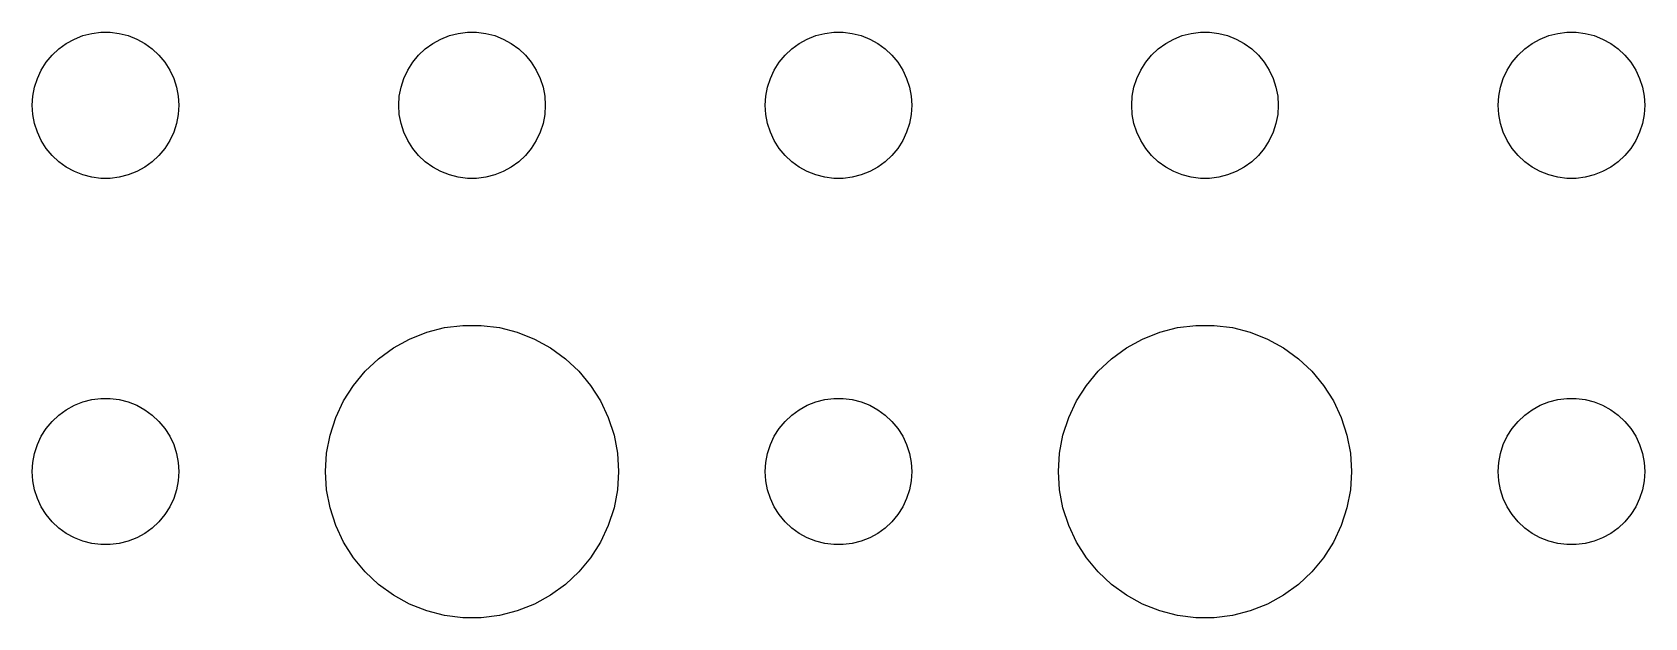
# Model space of a CAD drawing. Header units: metres. Extents: x -134 to 134, y -134 to 134.
# Drawn here: x 28.5 to 61.5, y 64.51 to 76.5 of the extents above; entities that cross this region are included whole.
import ezdxf

# ---------------------------------------------------------------- set-up
doc = ezdxf.new("R2010")
doc.units = ezdxf.units.M

msp = doc.modelspace()

# ---------------------------------------------------------------- linework, layer by layer
for p, q in [((29.0439, 76.1558), (29.1963, 76.2665)), ((29.1963, 76.2665), (29.3613, 76.3572)), ((29.3613, 76.3572), (29.5365, 76.4266)), ((29.5365, 76.4266), (29.7189, 76.4734)), ((29.7189, 76.4734), (29.9058, 76.497)), ((29.9058, 76.497), (30.0942, 76.497)), ((30.0942, 76.497), (30.2811, 76.4734)), ((30.2811, 76.4734), (30.4635, 76.4266)), ((30.4635, 76.4266), (30.6387, 76.3572)), ((30.6387, 76.3572), (30.8037, 76.2665)), ((30.8037, 76.2665), (30.9561, 76.1558)), ((36.5439, 76.1558), (36.6963, 76.2665)), ((36.6963, 76.2665), (36.8613, 76.3572)), ((36.8613, 76.3572), (37.0365, 76.4266)), ((37.0365, 76.4266), (37.2189, 76.4734)), ((37.2189, 76.4734), (37.4058, 76.497)), ((37.4058, 76.497), (37.5942, 76.497)), ((37.5942, 76.497), (37.7811, 76.4734)), ((37.7811, 76.4734), (37.9635, 76.4266)), ((37.9635, 76.4266), (38.1387, 76.3572)), ((38.1387, 76.3572), (38.3037, 76.2665)), ((38.3037, 76.2665), (38.4561, 76.1558)), ((44.0439, 76.1558), (44.1963, 76.2665)), ((44.1963, 76.2665), (44.3613, 76.3572)), ((44.3613, 76.3572), (44.5365, 76.4266)), ((44.5365, 76.4266), (44.7189, 76.4734)), ((44.7189, 76.4734), (44.9058, 76.497)), ((44.9058, 76.497), (45.0942, 76.497)), ((45.0942, 76.497), (45.2811, 76.4734)), ((45.2811, 76.4734), (45.4635, 76.4266)), ((45.4635, 76.4266), (45.6387, 76.3572)), ((45.6387, 76.3572), (45.8037, 76.2665)), ((45.8037, 76.2665), (45.9561, 76.1558)), ((51.5439, 76.1558), (51.6963, 76.2665)), ((51.6963, 76.2665), (51.8613, 76.3572)), ((51.8613, 76.3572), (52.0365, 76.4266)), ((52.0365, 76.4266), (52.2189, 76.4734)), ((52.2189, 76.4734), (52.4058, 76.497)), ((52.4058, 76.497), (52.5942, 76.497)), ((52.5942, 76.497), (52.7811, 76.4734)), ((52.7811, 76.4734), (52.9635, 76.4266)), ((52.9635, 76.4266), (53.1387, 76.3572)), ((53.1387, 76.3572), (53.3037, 76.2665)), ((53.3037, 76.2665), (53.4561, 76.1558)), ((59.0439, 76.1558), (59.1963, 76.2665)), ((59.1963, 76.2665), (59.3613, 76.3572)), ((59.3613, 76.3572), (59.5365, 76.4266)), ((59.5365, 76.4266), (59.7189, 76.4734)), ((59.7189, 76.4734), (59.9058, 76.497)), ((59.9058, 76.497), (60.0942, 76.497)), ((60.0942, 76.497), (60.2811, 76.4734)), ((60.2811, 76.4734), (60.4635, 76.4266)), ((60.4635, 76.4266), (60.6387, 76.3572)), ((60.6387, 76.3572), (60.8037, 76.2665)), ((60.8037, 76.2665), (60.9561, 76.1558)), ((28.7865, 75.8817), (28.9065, 76.0268)), ((28.9065, 76.0268), (29.0439, 76.1558)), ((30.9561, 76.1558), (31.0934, 76.0268)), ((31.0934, 76.0268), (31.2135, 75.8817)), ((36.2865, 75.8817), (36.4065, 76.0268)), ((36.4065, 76.0268), (36.5439, 76.1558)), ((38.4561, 76.1558), (38.5934, 76.0268)), ((38.5934, 76.0268), (38.7135, 75.8817)), ((43.7865, 75.8817), (43.9065, 76.0268)), ((43.9065, 76.0268), (44.0439, 76.1558)), ((45.9561, 76.1558), (46.0934, 76.0268)), ((46.0934, 76.0268), (46.2135, 75.8817)), ((51.2865, 75.8817), (51.4065, 76.0268)), ((51.4065, 76.0268), (51.5439, 76.1558)), ((53.4561, 76.1558), (53.5934, 76.0268)), ((53.5934, 76.0268), (53.7135, 75.8817)), ((58.7865, 75.8817), (58.9065, 76.0268)), ((58.9065, 76.0268), (59.0439, 76.1558)), ((60.9561, 76.1558), (61.0934, 76.0268)), ((61.0934, 76.0268), (61.2135, 75.8817)), ((28.6053, 75.5522), (28.6855, 75.7226)), ((28.6855, 75.7226), (28.7865, 75.8817)), ((31.2135, 75.8817), (31.3145, 75.7226)), ((31.3145, 75.7226), (31.3947, 75.5522)), ((36.1053, 75.5522), (36.1855, 75.7226)), ((36.1855, 75.7226), (36.2865, 75.8817)), ((38.7135, 75.8817), (38.8145, 75.7226)), ((38.8145, 75.7226), (38.8947, 75.5522)), ((43.6053, 75.5522), (43.6855, 75.7226)), ((43.6855, 75.7226), (43.7865, 75.8817)), ((46.2135, 75.8817), (46.3145, 75.7226)), ((46.3145, 75.7226), (46.3947, 75.5522)), ((51.1053, 75.5522), (51.1855, 75.7226)), ((51.1855, 75.7226), (51.2865, 75.8817)), ((53.7135, 75.8817), (53.8145, 75.7226)), ((53.8145, 75.7226), (53.8947, 75.5522)), ((58.6053, 75.5522), (58.6855, 75.7226)), ((58.6855, 75.7226), (58.7865, 75.8817)), ((61.2135, 75.8817), (61.3145, 75.7226)), ((61.3145, 75.7226), (61.3947, 75.5522)), ((28.5118, 75.188), (28.5471, 75.373)), ((28.5471, 75.373), (28.6053, 75.5522)), ((31.3947, 75.5522), (31.4529, 75.373)), ((31.4529, 75.373), (31.4882, 75.188)), ((36.0118, 75.188), (36.0471, 75.373)), ((36.0471, 75.373), (36.1053, 75.5522)), ((38.8947, 75.5522), (38.9529, 75.373)), ((38.9529, 75.373), (38.9882, 75.188)), ((43.5118, 75.188), (43.5471, 75.373)), ((43.5471, 75.373), (43.6053, 75.5522)), ((46.3947, 75.5522), (46.4529, 75.373)), ((46.4529, 75.373), (46.4882, 75.188)), ((51.0118, 75.188), (51.0471, 75.373)), ((51.0471, 75.373), (51.1053, 75.5522)), ((53.8947, 75.5522), (53.9529, 75.373)), ((53.9529, 75.373), (53.9882, 75.188)), ((58.5118, 75.188), (58.5471, 75.373)), ((58.5471, 75.373), (58.6053, 75.5522)), ((61.3947, 75.5522), (61.4529, 75.373)), ((61.4529, 75.373), (61.4882, 75.188)), ((28.5, 75), (28.5118, 75.188)), ((28.5118, 74.812), (28.5, 75)), ((31.4882, 75.188), (31.5, 75)), ((31.5, 75), (31.4882, 74.812)), ((36, 75), (36.0118, 75.188)), ((36.0118, 74.812), (36, 75)), ((38.9882, 75.188), (39, 75)), ((39, 75), (38.9882, 74.812)), ((43.5, 75), (43.5118, 75.188)), ((43.5118, 74.812), (43.5, 75)), ((46.4882, 75.188), (46.5, 75)), ((46.5, 75), (46.4882, 74.812)), ((51, 75), (51.0118, 75.188)), ((51.0118, 74.812), (51, 75)), ((53.9882, 75.188), (54, 75)), ((54, 75), (53.9882, 74.812)), ((58.5, 75), (58.5118, 75.188)), ((58.5118, 74.812), (58.5, 75)), ((61.4882, 75.188), (61.5, 75)), ((61.5, 75), (61.4882, 74.812)), ((28.5471, 74.627), (28.5118, 74.812)), ((28.6053, 74.4478), (28.5471, 74.627)), ((31.4529, 74.627), (31.3947, 74.4478)), ((31.4882, 74.812), (31.4529, 74.627)), ((36.0471, 74.627), (36.0118, 74.812)), ((36.1053, 74.4478), (36.0471, 74.627)), ((38.9529, 74.627), (38.8947, 74.4478)), ((38.9882, 74.812), (38.9529, 74.627)), ((43.5471, 74.627), (43.5118, 74.812)), ((43.6053, 74.4478), (43.5471, 74.627)), ((46.4529, 74.627), (46.3947, 74.4478)), ((46.4882, 74.812), (46.4529, 74.627)), ((51.0471, 74.627), (51.0118, 74.812)), ((51.1053, 74.4478), (51.0471, 74.627)), ((53.9529, 74.627), (53.8947, 74.4478)), ((53.9882, 74.812), (53.9529, 74.627)), ((58.5471, 74.627), (58.5118, 74.812)), ((58.6053, 74.4478), (58.5471, 74.627)), ((61.4529, 74.627), (61.3947, 74.4478)), ((61.4882, 74.812), (61.4529, 74.627)), ((28.6855, 74.2774), (28.6053, 74.4478)), ((28.7865, 74.1183), (28.6855, 74.2774)), ((31.3145, 74.2774), (31.2135, 74.1183)), ((31.3947, 74.4478), (31.3145, 74.2774)), ((36.1855, 74.2774), (36.1053, 74.4478)), ((36.2865, 74.1183), (36.1855, 74.2774)), ((38.8145, 74.2774), (38.7135, 74.1183)), ((38.8947, 74.4478), (38.8145, 74.2774)), ((43.6855, 74.2774), (43.6053, 74.4478)), ((43.7865, 74.1183), (43.6855, 74.2774)), ((46.3145, 74.2774), (46.2135, 74.1183)), ((46.3947, 74.4478), (46.3145, 74.2774)), ((51.1855, 74.2774), (51.1053, 74.4478)), ((51.2865, 74.1183), (51.1855, 74.2774)), ((53.8145, 74.2774), (53.7135, 74.1183)), ((53.8947, 74.4478), (53.8145, 74.2774)), ((58.6855, 74.2774), (58.6053, 74.4478)), ((58.7865, 74.1183), (58.6855, 74.2774)), ((61.3145, 74.2774), (61.2135, 74.1183)), ((61.3947, 74.4478), (61.3145, 74.2774)), ((28.9065, 73.9732), (28.7865, 74.1183)), ((29.0439, 73.8442), (28.9065, 73.9732)), ((31.0934, 73.9732), (30.9561, 73.8442)), ((31.2135, 74.1183), (31.0934, 73.9732)), ((36.4065, 73.9732), (36.2865, 74.1183)), ((36.5439, 73.8442), (36.4065, 73.9732)), ((38.5934, 73.9732), (38.4561, 73.8442)), ((38.7135, 74.1183), (38.5934, 73.9732)), ((43.9065, 73.9732), (43.7865, 74.1183)), ((44.0439, 73.8442), (43.9065, 73.9732)), ((46.0934, 73.9732), (45.9561, 73.8442)), ((46.2135, 74.1183), (46.0934, 73.9732)), ((51.4065, 73.9732), (51.2865, 74.1183)), ((51.5439, 73.8442), (51.4065, 73.9732)), ((53.5934, 73.9732), (53.4561, 73.8442)), ((53.7135, 74.1183), (53.5934, 73.9732)), ((58.9065, 73.9732), (58.7865, 74.1183)), ((59.0439, 73.8442), (58.9065, 73.9732)), ((61.0934, 73.9732), (60.9561, 73.8442)), ((61.2135, 74.1183), (61.0934, 73.9732)), ((29.1963, 73.7335), (29.0439, 73.8442)), ((29.3613, 73.6428), (29.1963, 73.7335)), ((29.5365, 73.5734), (29.3613, 73.6428)), ((30.6387, 73.6428), (30.4635, 73.5734)), ((30.8037, 73.7335), (30.6387, 73.6428)), ((30.9561, 73.8442), (30.8037, 73.7335)), ((36.6963, 73.7335), (36.5439, 73.8442)), ((36.8613, 73.6428), (36.6963, 73.7335)), ((37.0365, 73.5734), (36.8613, 73.6428)), ((38.1387, 73.6428), (37.9635, 73.5734)), ((38.3037, 73.7335), (38.1387, 73.6428)), ((38.4561, 73.8442), (38.3037, 73.7335)), ((44.1963, 73.7335), (44.0439, 73.8442)), ((44.3613, 73.6428), (44.1963, 73.7335)), ((44.5365, 73.5734), (44.3613, 73.6428)), ((45.6387, 73.6428), (45.4635, 73.5734)), ((45.8037, 73.7335), (45.6387, 73.6428)), ((45.9561, 73.8442), (45.8037, 73.7335)), ((51.6963, 73.7335), (51.5439, 73.8442)), ((51.8613, 73.6428), (51.6963, 73.7335)), ((52.0365, 73.5734), (51.8613, 73.6428)), ((53.1387, 73.6428), (52.9635, 73.5734)), ((53.3037, 73.7335), (53.1387, 73.6428)), ((53.4561, 73.8442), (53.3037, 73.7335)), ((59.1963, 73.7335), (59.0439, 73.8442)), ((59.3613, 73.6428), (59.1963, 73.7335)), ((59.5365, 73.5734), (59.3613, 73.6428)), ((60.6387, 73.6428), (60.4635, 73.5734)), ((60.8037, 73.7335), (60.6387, 73.6428)), ((60.9561, 73.8442), (60.8037, 73.7335)), ((29.7189, 73.5266), (29.5365, 73.5734)), ((29.9058, 73.503), (29.7189, 73.5266)), ((30.0942, 73.503), (29.9058, 73.503)), ((30.2811, 73.5266), (30.0942, 73.503)), ((30.4635, 73.5734), (30.2811, 73.5266)), ((37.2189, 73.5266), (37.0365, 73.5734)), ((37.4058, 73.503), (37.2189, 73.5266)), ((37.5942, 73.503), (37.4058, 73.503)), ((37.7811, 73.5266), (37.5942, 73.503)), ((37.9635, 73.5734), (37.7811, 73.5266)), ((44.7189, 73.5266), (44.5365, 73.5734)), ((44.9058, 73.503), (44.7189, 73.5266)), ((45.0942, 73.503), (44.9058, 73.503)), ((45.2811, 73.5266), (45.0942, 73.503)), ((45.4635, 73.5734), (45.2811, 73.5266)), ((52.2189, 73.5266), (52.0365, 73.5734)), ((52.4058, 73.503), (52.2189, 73.5266)), ((52.5942, 73.503), (52.4058, 73.503)), ((52.7811, 73.5266), (52.5942, 73.503)), ((52.9635, 73.5734), (52.7811, 73.5266)), ((59.7189, 73.5266), (59.5365, 73.5734)), ((59.9058, 73.503), (59.7189, 73.5266)), ((60.0942, 73.503), (59.9058, 73.503)), ((60.2811, 73.5266), (60.0942, 73.503)), ((60.4635, 73.5734), (60.2811, 73.5266)), ((36.2227, 70.2145), (36.5729, 70.3532)), ((36.5729, 70.3532), (36.9379, 70.4469)), ((36.9379, 70.4469), (37.3116, 70.4941)), ((37.3116, 70.4941), (37.6884, 70.4941)), ((37.6884, 70.4941), (38.0621, 70.4469)), ((38.0621, 70.4469), (38.427, 70.3532)), ((38.427, 70.3532), (38.7773, 70.2145)), ((51.2227, 70.2145), (51.5729, 70.3532)), ((51.5729, 70.3532), (51.9379, 70.4469)), ((51.9379, 70.4469), (52.3116, 70.4941)), ((52.3116, 70.4941), (52.6884, 70.4941)), ((52.6884, 70.4941), (53.0621, 70.4469)), ((53.0621, 70.4469), (53.427, 70.3532)), ((53.427, 70.3532), (53.7773, 70.2145)), ((35.5877, 69.8115), (35.8925, 70.033)), ((35.8925, 70.033), (36.2227, 70.2145)), ((38.7773, 70.2145), (39.1075, 70.033)), ((39.1075, 70.033), (39.4123, 69.8115)), ((50.5877, 69.8115), (50.8925, 70.033)), ((50.8925, 70.033), (51.2227, 70.2145)), ((53.7773, 70.2145), (54.1075, 70.033)), ((54.1075, 70.033), (54.4123, 69.8115)), ((35.3131, 69.5536), (35.5877, 69.8115)), ((39.4123, 69.8115), (39.6869, 69.5536)), ((50.3131, 69.5536), (50.5877, 69.8115)), ((54.4123, 69.8115), (54.6869, 69.5536)), ((35.0729, 69.2634), (35.3131, 69.5536)), ((39.6869, 69.5536), (39.927, 69.2634)), ((50.0729, 69.2634), (50.3131, 69.5536)), ((54.6869, 69.5536), (54.927, 69.2634)), ((29.5365, 68.9266), (29.7189, 68.9734)), ((29.7189, 68.9734), (29.9058, 68.997)), ((29.9058, 68.997), (30.0942, 68.997)), ((30.0942, 68.997), (30.2811, 68.9734)), ((30.2811, 68.9734), (30.4635, 68.9266)), ((34.8711, 68.9453), (35.0729, 69.2634)), ((39.927, 69.2634), (40.1289, 68.9453)), ((44.5365, 68.9266), (44.7189, 68.9734)), ((44.7189, 68.9734), (44.9058, 68.997)), ((44.9058, 68.997), (45.0942, 68.997)), ((45.0942, 68.997), (45.2811, 68.9734)), ((45.2811, 68.9734), (45.4635, 68.9266)), ((49.8711, 68.9453), (50.0729, 69.2634)), ((54.927, 69.2634), (55.1289, 68.9453)), ((59.5365, 68.9266), (59.7189, 68.9734)), ((59.7189, 68.9734), (59.9058, 68.997)), ((59.9058, 68.997), (60.0942, 68.997)), ((60.0942, 68.997), (60.2811, 68.9734)), ((60.2811, 68.9734), (60.4635, 68.9266)), ((28.9065, 68.5268), (29.0439, 68.6558)), ((29.0439, 68.6558), (29.1963, 68.7665)), ((29.1963, 68.7665), (29.3613, 68.8572)), ((29.3613, 68.8572), (29.5365, 68.9266)), ((30.4635, 68.9266), (30.6387, 68.8572)), ((30.6387, 68.8572), (30.8037, 68.7665)), ((30.8037, 68.7665), (30.9561, 68.6558)), ((30.9561, 68.6558), (31.0934, 68.5268)), ((34.7107, 68.6044), (34.8711, 68.9453)), ((40.1289, 68.9453), (40.2893, 68.6044)), ((43.9065, 68.5268), (44.0439, 68.6558)), ((44.0439, 68.6558), (44.1963, 68.7665)), ((44.1963, 68.7665), (44.3613, 68.8572)), ((44.3613, 68.8572), (44.5365, 68.9266)), ((45.4635, 68.9266), (45.6387, 68.8572)), ((45.6387, 68.8572), (45.8037, 68.7665)), ((45.8037, 68.7665), (45.9561, 68.6558)), ((45.9561, 68.6558), (46.0934, 68.5268)), ((49.7107, 68.6044), (49.8711, 68.9453)), ((55.1289, 68.9453), (55.2893, 68.6044)), ((58.9065, 68.5268), (59.0439, 68.6558)), ((59.0439, 68.6558), (59.1963, 68.7665)), ((59.1963, 68.7665), (59.3613, 68.8572)), ((59.3613, 68.8572), (59.5365, 68.9266)), ((60.4635, 68.9266), (60.6387, 68.8572)), ((60.6387, 68.8572), (60.8037, 68.7665)), ((60.8037, 68.7665), (60.9561, 68.6558)), ((60.9561, 68.6558), (61.0934, 68.5268)), ((28.6855, 68.2226), (28.7865, 68.3817)), ((28.7865, 68.3817), (28.9065, 68.5268)), ((31.0934, 68.5268), (31.2135, 68.3817)), ((31.2135, 68.3817), (31.3145, 68.2226)), ((34.5942, 68.2461), (34.7107, 68.6044)), ((40.2893, 68.6044), (40.4057, 68.2461)), ((43.6855, 68.2226), (43.7865, 68.3817)), ((43.7865, 68.3817), (43.9065, 68.5268)), ((46.0934, 68.5268), (46.2135, 68.3817)), ((46.2135, 68.3817), (46.3145, 68.2226)), ((49.5942, 68.2461), (49.7107, 68.6044)), ((55.2893, 68.6044), (55.4057, 68.2461)), ((58.6855, 68.2226), (58.7865, 68.3817)), ((58.7865, 68.3817), (58.9065, 68.5268)), ((61.0934, 68.5268), (61.2135, 68.3817)), ((61.2135, 68.3817), (61.3145, 68.2226)), ((28.5471, 67.873), (28.6053, 68.0522)), ((28.6053, 68.0522), (28.6855, 68.2226)), ((31.3145, 68.2226), (31.3947, 68.0522)), ((31.3947, 68.0522), (31.4529, 67.873)), ((34.5237, 67.876), (34.5942, 68.2461)), ((40.4057, 68.2461), (40.4763, 67.876)), ((43.5471, 67.873), (43.6053, 68.0522)), ((43.6053, 68.0522), (43.6855, 68.2226)), ((46.3145, 68.2226), (46.3947, 68.0522)), ((46.3947, 68.0522), (46.4529, 67.873)), ((49.5237, 67.876), (49.5942, 68.2461)), ((55.4057, 68.2461), (55.4763, 67.876)), ((58.5471, 67.873), (58.6053, 68.0522)), ((58.6053, 68.0522), (58.6855, 68.2226)), ((61.3145, 68.2226), (61.3947, 68.0522)), ((61.3947, 68.0522), (61.4529, 67.873)), ((28.5, 67.5), (28.5118, 67.688)), ((28.5118, 67.688), (28.5471, 67.873)), ((31.4529, 67.873), (31.4882, 67.688)), ((31.4882, 67.688), (31.5, 67.5)), ((34.5, 67.5), (34.5237, 67.876)), ((40.4763, 67.876), (40.5, 67.5)), ((43.5, 67.5), (43.5118, 67.688)), ((43.5118, 67.688), (43.5471, 67.873)), ((46.4529, 67.873), (46.4882, 67.688)), ((46.4882, 67.688), (46.5, 67.5)), ((49.5, 67.5), (49.5237, 67.876)), ((55.4763, 67.876), (55.5, 67.5)), ((58.5, 67.5), (58.5118, 67.688)), ((58.5118, 67.688), (58.5471, 67.873)), ((61.4529, 67.873), (61.4882, 67.688)), ((61.4882, 67.688), (61.5, 67.5)), ((28.5118, 67.312), (28.5, 67.5)), ((31.5, 67.5), (31.4882, 67.312)), ((34.5237, 67.124), (34.5, 67.5)), ((40.5, 67.5), (40.4763, 67.124)), ((43.5118, 67.312), (43.5, 67.5)), ((46.5, 67.5), (46.4882, 67.312)), ((49.5237, 67.124), (49.5, 67.5)), ((55.5, 67.5), (55.4763, 67.124)), ((58.5118, 67.312), (58.5, 67.5)), ((61.5, 67.5), (61.4882, 67.312)), ((28.5471, 67.127), (28.5118, 67.312)), ((28.6053, 66.9478), (28.5471, 67.127)), ((31.4529, 67.127), (31.3947, 66.9478)), ((31.4882, 67.312), (31.4529, 67.127)), ((34.5942, 66.7539), (34.5237, 67.124)), ((40.4763, 67.124), (40.4057, 66.7539)), ((43.5471, 67.127), (43.5118, 67.312)), ((43.6053, 66.9478), (43.5471, 67.127)), ((46.4529, 67.127), (46.3947, 66.9478)), ((46.4882, 67.312), (46.4529, 67.127)), ((49.5942, 66.7539), (49.5237, 67.124)), ((55.4763, 67.124), (55.4057, 66.7539)), ((58.5471, 67.127), (58.5118, 67.312)), ((58.6053, 66.9478), (58.5471, 67.127)), ((61.4529, 67.127), (61.3947, 66.9478)), ((61.4882, 67.312), (61.4529, 67.127)), ((28.6855, 66.7774), (28.6053, 66.9478)), ((28.7865, 66.6183), (28.6855, 66.7774)), ((31.3145, 66.7774), (31.2135, 66.6183)), ((31.3947, 66.9478), (31.3145, 66.7774)), ((34.7107, 66.3956), (34.5942, 66.7539)), ((40.4057, 66.7539), (40.2893, 66.3956)), ((43.6855, 66.7774), (43.6053, 66.9478)), ((43.7865, 66.6183), (43.6855, 66.7774)), ((46.3145, 66.7774), (46.2135, 66.6183)), ((46.3947, 66.9478), (46.3145, 66.7774)), ((49.7107, 66.3956), (49.5942, 66.7539)), ((55.4057, 66.7539), (55.2893, 66.3956)), ((58.6855, 66.7774), (58.6053, 66.9478)), ((58.7865, 66.6183), (58.6855, 66.7774)), ((61.3145, 66.7774), (61.2135, 66.6183)), ((61.3947, 66.9478), (61.3145, 66.7774)), ((28.9065, 66.4732), (28.7865, 66.6183)), ((29.0439, 66.3442), (28.9065, 66.4732)), ((29.1963, 66.2335), (29.0439, 66.3442)), ((30.9561, 66.3442), (30.8037, 66.2335)), ((31.0934, 66.4732), (30.9561, 66.3442)), ((31.2135, 66.6183), (31.0934, 66.4732)), ((34.8711, 66.0547), (34.7107, 66.3956)), ((40.2893, 66.3956), (40.1289, 66.0547)), ((43.9065, 66.4732), (43.7865, 66.6183)), ((44.0439, 66.3442), (43.9065, 66.4732)), ((44.1963, 66.2335), (44.0439, 66.3442)), ((45.9561, 66.3442), (45.8037, 66.2335)), ((46.0934, 66.4732), (45.9561, 66.3442)), ((46.2135, 66.6183), (46.0934, 66.4732)), ((49.8711, 66.0547), (49.7107, 66.3956)), ((55.2893, 66.3956), (55.1289, 66.0547)), ((58.9065, 66.4732), (58.7865, 66.6183)), ((59.0439, 66.3442), (58.9065, 66.4732)), ((59.1963, 66.2335), (59.0439, 66.3442)), ((60.9561, 66.3442), (60.8037, 66.2335)), ((61.0934, 66.4732), (60.9561, 66.3442)), ((61.2135, 66.6183), (61.0934, 66.4732)), ((29.3613, 66.1428), (29.1963, 66.2335)), ((29.5365, 66.0734), (29.3613, 66.1428)), ((29.7189, 66.0266), (29.5365, 66.0734)), ((29.9058, 66.003), (29.7189, 66.0266)), ((30.0942, 66.003), (29.9058, 66.003)), ((30.2811, 66.0266), (30.0942, 66.003)), ((30.4635, 66.0734), (30.2811, 66.0266)), ((30.6387, 66.1428), (30.4635, 66.0734)), ((30.8037, 66.2335), (30.6387, 66.1428)), ((35.0729, 65.7366), (34.8711, 66.0547)), ((40.1289, 66.0547), (39.927, 65.7366)), ((44.3613, 66.1428), (44.1963, 66.2335)), ((44.5365, 66.0734), (44.3613, 66.1428)), ((44.7189, 66.0266), (44.5365, 66.0734)), ((44.9058, 66.003), (44.7189, 66.0266)), ((45.0942, 66.003), (44.9058, 66.003)), ((45.2811, 66.0266), (45.0942, 66.003)), ((45.4635, 66.0734), (45.2811, 66.0266)), ((45.6387, 66.1428), (45.4635, 66.0734)), ((45.8037, 66.2335), (45.6387, 66.1428)), ((50.0729, 65.7366), (49.8711, 66.0547)), ((55.1289, 66.0547), (54.927, 65.7366)), ((59.3613, 66.1428), (59.1963, 66.2335)), ((59.5365, 66.0734), (59.3613, 66.1428)), ((59.7189, 66.0266), (59.5365, 66.0734)), ((59.9058, 66.003), (59.7189, 66.0266)), ((60.0942, 66.003), (59.9058, 66.003)), ((60.2811, 66.0266), (60.0942, 66.003)), ((60.4635, 66.0734), (60.2811, 66.0266)), ((60.6387, 66.1428), (60.4635, 66.0734)), ((60.8037, 66.2335), (60.6387, 66.1428)), ((35.3131, 65.4464), (35.0729, 65.7366)), ((39.927, 65.7366), (39.6869, 65.4464)), ((50.3131, 65.4464), (50.0729, 65.7366)), ((54.927, 65.7366), (54.6869, 65.4464)), ((35.5877, 65.1885), (35.3131, 65.4464)), ((39.6869, 65.4464), (39.4123, 65.1885)), ((50.5877, 65.1885), (50.3131, 65.4464)), ((54.6869, 65.4464), (54.4123, 65.1885)), ((35.8925, 64.967), (35.5877, 65.1885)), ((39.4123, 65.1885), (39.1075, 64.967)), ((50.8925, 64.967), (50.5877, 65.1885)), ((54.4123, 65.1885), (54.1075, 64.967)), ((36.2227, 64.7855), (35.8925, 64.967)), ((36.5729, 64.6468), (36.2227, 64.7855)), ((38.7773, 64.7855), (38.427, 64.6468)), ((39.1075, 64.967), (38.7773, 64.7855)), ((51.2227, 64.7855), (50.8925, 64.967)), ((51.5729, 64.6468), (51.2227, 64.7855)), ((53.7773, 64.7855), (53.427, 64.6468)), ((54.1075, 64.967), (53.7773, 64.7855)), ((36.9379, 64.5531), (36.5729, 64.6468)), ((37.3116, 64.5059), (36.9379, 64.5531)), ((37.6884, 64.5059), (37.3116, 64.5059)), ((38.0621, 64.5531), (37.6884, 64.5059)), ((38.427, 64.6468), (38.0621, 64.5531)), ((51.9379, 64.5531), (51.5729, 64.6468)), ((52.3116, 64.5059), (51.9379, 64.5531)), ((52.6884, 64.5059), (52.3116, 64.5059)), ((53.0621, 64.5531), (52.6884, 64.5059)), ((53.427, 64.6468), (53.0621, 64.5531))]:
    msp.add_line(p, q)

doc.saveas('drawing.dxf')
